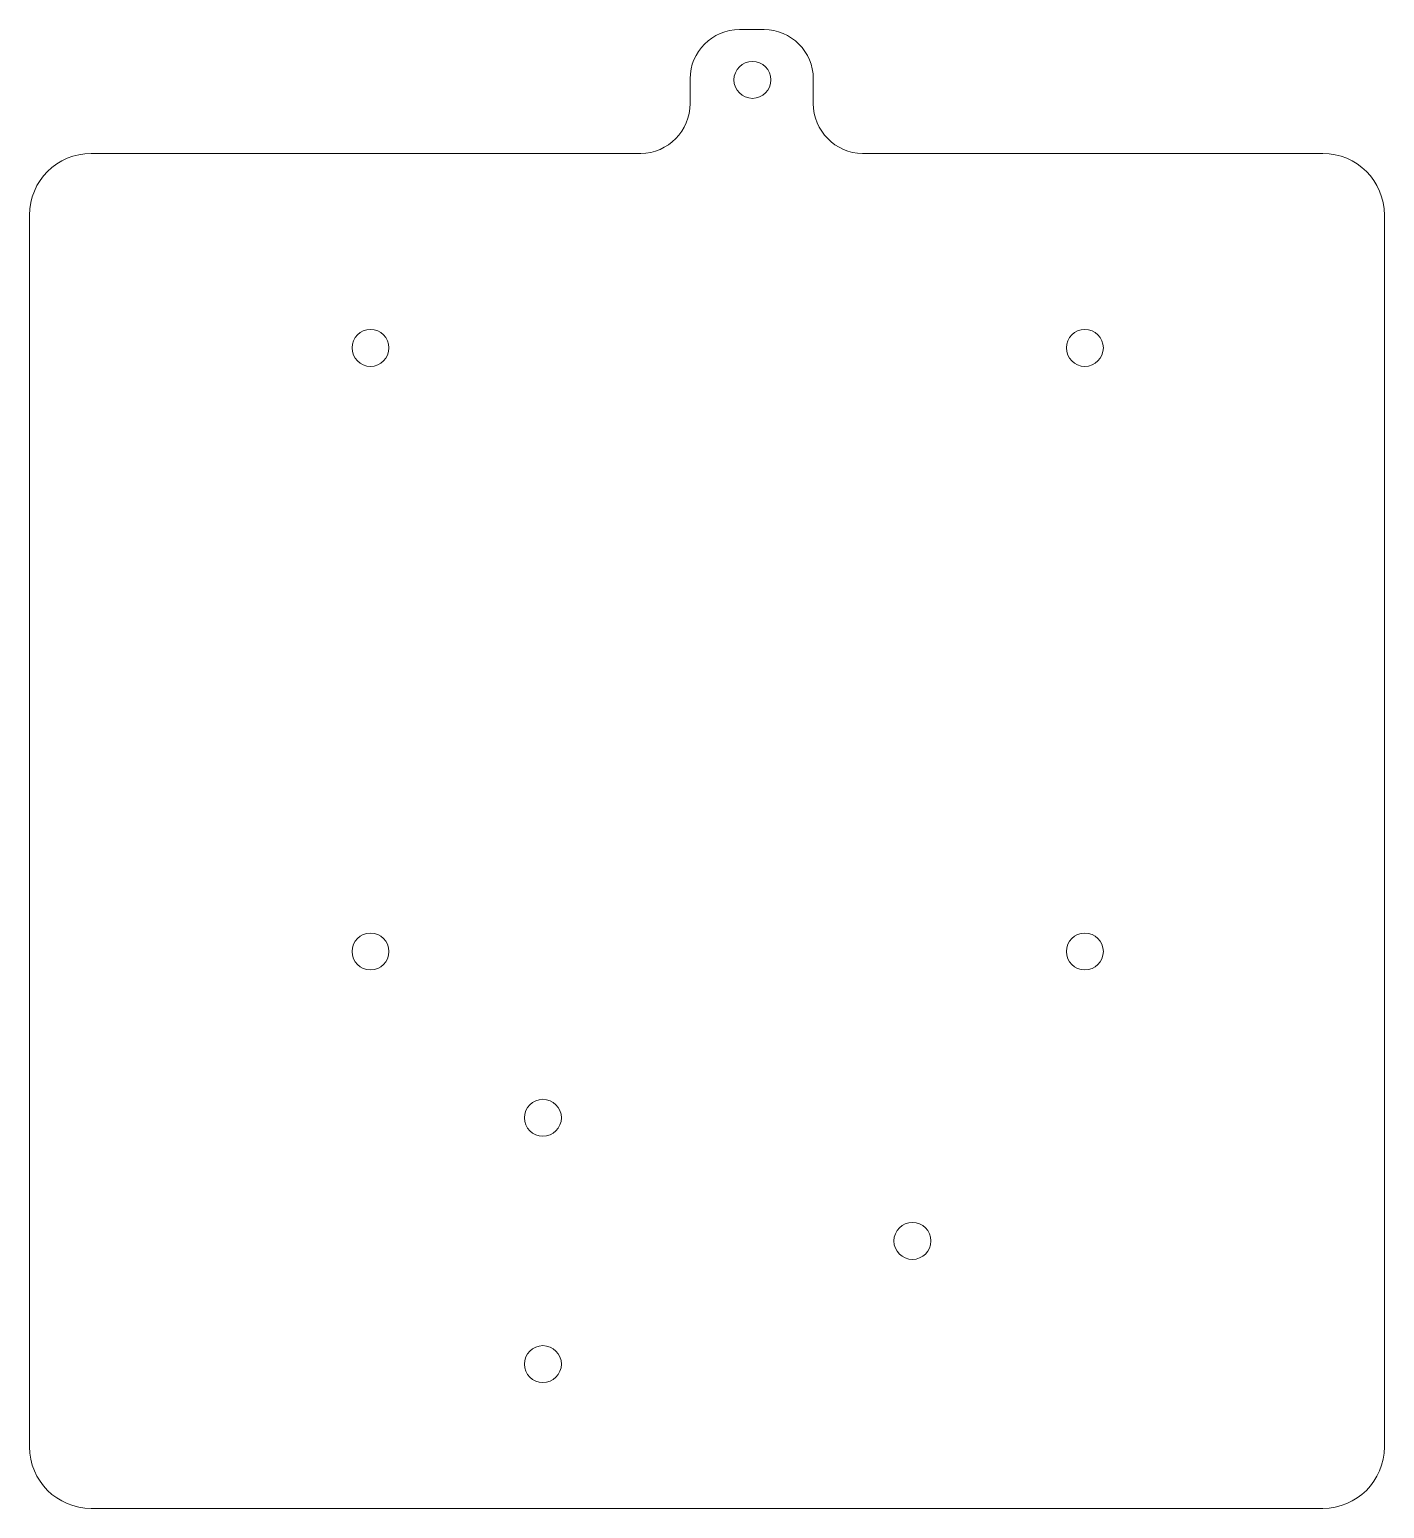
# Model space of a CAD drawing. Header units: millimetres. Extents: x 55 to 165, y 94 to 214.
import ezdxf

# ---------------------------------------------------------------- set-up
doc = ezdxf.new("R2010")
doc.units = ezdxf.units.MM
doc.header["$MEASUREMENT"] = 0
doc.layers.add('Layer 1', color=7, linetype='Continuous', lineweight=0)

# ---------------------------------------------------------------- blocks, each defined once
blk = doc.blocks.new('Block_0')
at = {"layer": 'Layer 1', "color": 18, "lineweight": 9, "true_color": 0x000000}
for points, knots in [([(160.32, 203.61), (163.08, 203.61), (165.32, 201.37), (165.32, 198.61), (165.32, 198.61), (165.32, 98.61), (165.32, 98.61), (165.32, 95.84), (163.08, 93.61), (160.32, 93.61), (160.32, 93.61), (60.32, 93.61), (60.32, 93.61), (57.56, 93.61), (55.32, 95.84), (55.32, 98.61), (55.32, 98.61), (55.32, 198.61), (55.32, 198.61), (55.32, 201.37), (57.56, 203.61), (60.32, 203.61), (60.32, 203.61), (104.95, 203.61), (104.95, 203.61), (107.16, 203.61), (108.95, 205.46), (108.95, 207.66), (108.95, 207.66), (108.95, 209.66), (108.95, 209.66), (108.95, 211.87), (110.74, 213.66), (112.95, 213.66), (112.95, 213.66), (114.95, 213.66), (114.95, 213.66), (117.16, 213.66), (118.95, 211.87), (118.95, 209.66), (118.95, 209.66), (118.95, 207.66), (118.95, 207.66), (118.95, 205.46), (120.74, 203.61), (122.95, 203.61), (122.95, 203.61), (160.32, 203.61), (160.32, 203.61)], [0, 0, 0, 0, 1, 1, 1, 2, 2, 2, 3, 3, 3, 4, 4, 4, 5, 5, 5, 6, 6, 6, 7, 7, 7, 8, 8, 8, 9, 9, 9, 10, 10, 10, 11, 11, 11, 12, 12, 12, 13, 13, 13, 14, 14, 14, 15, 15, 15, 16, 16, 16, 16]), ([(83, 186.32), (82.17, 186.32), (81.5, 186.99), (81.5, 187.82), (81.5, 188.65), (82.17, 189.32), (83, 189.32), (83.83, 189.32), (84.5, 188.65), (84.5, 187.82), (84.5, 186.99), (83.83, 186.32), (83, 186.32), (83, 186.32), (83, 186.32), (83, 186.32)], [0, 0, 0, 0, 1, 1, 1, 2, 2, 2, 3, 3, 3, 4, 4, 4, 5, 5, 5, 5]), ([(141, 186.32), (140.17, 186.32), (139.5, 186.99), (139.5, 187.82), (139.5, 188.65), (140.17, 189.32), (141, 189.32), (141.83, 189.32), (142.5, 188.65), (142.5, 187.82), (142.5, 186.99), (141.83, 186.32), (141, 186.32), (141, 186.32), (141, 186.32), (141, 186.32)], [0, 0, 0, 0, 1, 1, 1, 2, 2, 2, 3, 3, 3, 4, 4, 4, 5, 5, 5, 5]), ([(83, 137.32), (82.17, 137.32), (81.5, 137.99), (81.5, 138.82), (81.5, 139.65), (82.17, 140.32), (83, 140.32), (83.83, 140.32), (84.5, 139.65), (84.5, 138.82), (84.5, 137.99), (83.83, 137.32), (83, 137.32), (83, 137.32), (83, 137.32), (83, 137.32)], [0, 0, 0, 0, 1, 1, 1, 2, 2, 2, 3, 3, 3, 4, 4, 4, 5, 5, 5, 5]), ([(141, 137.32), (140.17, 137.32), (139.5, 137.99), (139.5, 138.82), (139.5, 139.65), (140.17, 140.32), (141, 140.32), (141.83, 140.32), (142.5, 139.65), (142.5, 138.82), (142.5, 137.99), (141.83, 137.32), (141, 137.32), (141, 137.32), (141, 137.32), (141, 137.32)], [0, 0, 0, 0, 1, 1, 1, 2, 2, 2, 3, 3, 3, 4, 4, 4, 5, 5, 5, 5]), ([(98.5, 125.32), (98.5, 124.49), (97.83, 123.82), (97, 123.82), (96.17, 123.82), (95.5, 124.49), (95.5, 125.32), (95.5, 126.15), (96.17, 126.82), (97, 126.82), (97.83, 126.82), (98.5, 126.15), (98.5, 125.32), (98.5, 125.32), (98.5, 125.32), (98.5, 125.32)], [0, 0, 0, 0, 1, 1, 1, 2, 2, 2, 3, 3, 3, 4, 4, 4, 5, 5, 5, 5]), ([(128.5, 115.32), (128.5, 114.49), (127.83, 113.82), (127, 113.82), (126.17, 113.82), (125.5, 114.49), (125.5, 115.32), (125.5, 116.15), (126.17, 116.82), (127, 116.82), (127.83, 116.82), (128.5, 116.15), (128.5, 115.32), (128.5, 115.32), (128.5, 115.32), (128.5, 115.32)], [0, 0, 0, 0, 1, 1, 1, 2, 2, 2, 3, 3, 3, 4, 4, 4, 5, 5, 5, 5]), ([(98.5, 105.32), (98.5, 104.49), (97.83, 103.82), (97, 103.82), (96.17, 103.82), (95.5, 104.49), (95.5, 105.32), (95.5, 106.15), (96.17, 106.82), (97, 106.82), (97.83, 106.82), (98.5, 106.15), (98.5, 105.32), (98.5, 105.32), (98.5, 105.32), (98.5, 105.32)], [0, 0, 0, 0, 1, 1, 1, 2, 2, 2, 3, 3, 3, 4, 4, 4, 5, 5, 5, 5])]:
    blk.add_open_spline(points, degree=3, knots=knots, dxfattribs=at)

msp = doc.modelspace()

# ---------------------------------------------------------------- linework, layer by layer
at = {"layer": 'Layer 1', "color": 18, "lineweight": 9, "true_color": 0x000000}
msp.add_open_spline([(112.51, 209.58), (112.51, 210.41), (113.18, 211.08), (114.01, 211.08), (114.84, 211.08), (115.51, 210.41), (115.51, 209.58), (115.51, 208.75), (114.84, 208.08), (114.01, 208.08), (113.18, 208.08), (112.51, 208.75), (112.51, 209.58), (112.51, 209.58), (112.51, 209.58), (112.51, 209.58)], degree=3, knots=[0, 0, 0, 0, 1, 1, 1, 2, 2, 2, 3, 3, 3, 4, 4, 4, 5, 5, 5, 5], dxfattribs=at)

# ---------------------------------------------------------------- block references
at = {"layer": 'Layer 1'}
msp.add_blockref('Block_0', (0, 0), dxfattribs=at)

doc.saveas('drawing.dxf')
